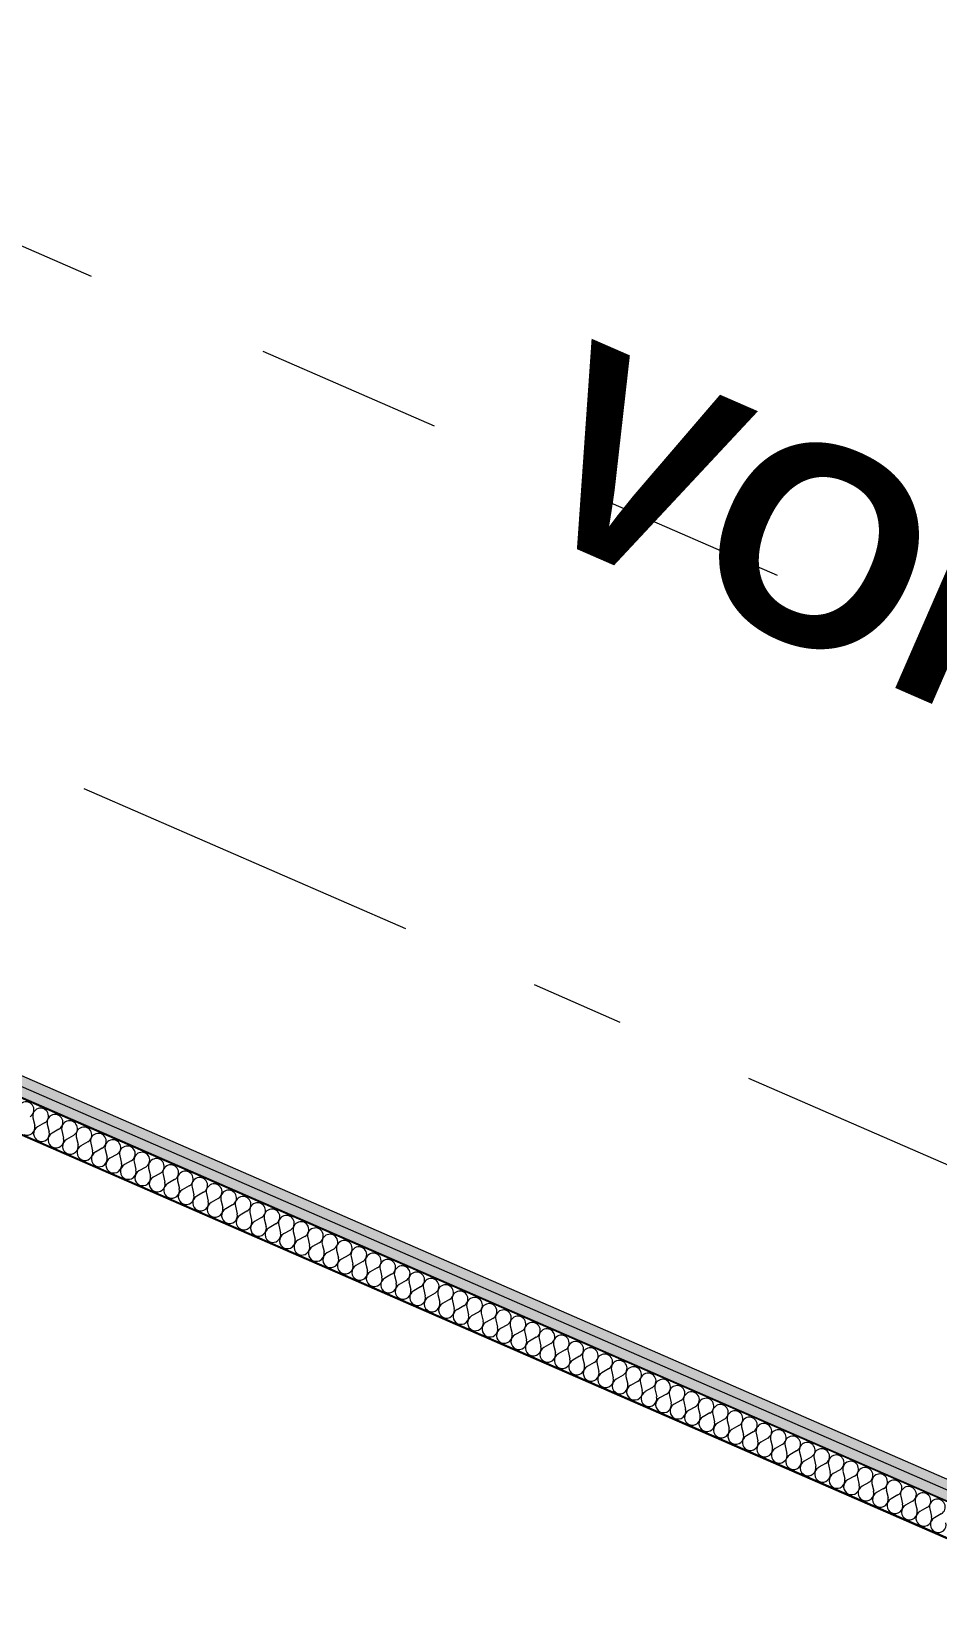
# Model space of a CAD drawing. Header units: millimetres. Extents: x -50172 to 74273, y -80883 to 11206.
# Drawn here: x -27258 to -25890, y -31605 to -29241 of the extents above; entities that cross this region are included whole.
import ezdxf
from ezdxf.enums import TextEntityAlignment as Align

# ---------------------------------------------------------------- set-up
doc = ezdxf.new("R2010")
doc.units = ezdxf.units.MM
doc.header["$MEASUREMENT"] = 0
doc.linetypes.add('Dashed', pattern=[564.444447, 282.222223, -282.222223])
doc.linetypes.add('Double Dashed', pattern=[1093.611073, 529.166651, -211.666656, 141.111112, -211.666656])
for name, color, linetype in [('A-95-MC_Marker_Section_P2.Marker', 7, 'Continuous'), ('New_A-15-MG_Structural_Grid_Phase_2', 7, 'Continuous'), ('New_A-25-M_Wall_Int', 7, 'Continuous')]:
    doc.layers.add(name, color=color, linetype=linetype)
doc.layers.add('A-95-MC_Marker_Section_P2.Marker_Pen_No__1', color=7, linetype='Continuous', lineweight=13)
doc.layers.add('New_A-25-M_Wall_Int_Pen_No__1', color=7, linetype='Continuous', lineweight=13)
for name, color, linetype, lineweight, true_color in [('New_A-15-MG_Structural_Grid_Phase_2_Pen_No__222', 7, 'Continuous', 13, 0x65af33), ('New_A-25-M_Wall_Int_Pen_No__107', 7, 'Continuous', 15, 0xa6a6a6), ('New_A-95-P_Text_1_50_GA_Pen_No__62', 7, 'Continuous', 20, 0xaaaaaa)]:
    doc.layers.add(name, color=color, linetype=linetype, lineweight=lineweight, true_color=true_color)
doc.styles.add('GENERATED_STYLE_2', font='')
doc.styles.add('GENERATED_STYLE_4', font='')
doc.styles.get('GENERATED_STYLE_2').set_extended_font_data('Swis721 BT', bold=True)
doc.styles.get('GENERATED_STYLE_4').set_extended_font_data('Swis721 BT')

# ---------------------------------------------------------------- blocks, each defined once
blk = doc.blocks.new('*X315')
at = {"layer": 'New_A-25-M_Wall_Int_Pen_No__107', "linetype": 'Continuous'}
for p, q in [((-27255.4, -30880.5), (-27252.6, -30892.1)), ((-27237.9, -30888.1), (-27248.3, -30894)), ((-27233.6, -30890), (-27230.8, -30901.6)), ((-27216.1, -30897.7), (-27226.4, -30903.5)), ((-27211.7, -30899.6), (-27209, -30911.1)), ((-27194.3, -30907.2), (-27204.6, -30913)), ((-27189.9, -30909.1), (-27187.2, -30920.7)), ((-27172.4, -30916.7), (-27182.8, -30922.6)), ((-27168.1, -30918.6), (-27165.3, -30930.2)), ((-27150.6, -30926.2), (-27161, -30932.1)), ((-27146.3, -30928.1), (-27143.5, -30939.7)), ((-27128.8, -30935.7), (-27139.1, -30941.6)), ((-27124.4, -30937.6), (-27121.7, -30949.2)), ((-27107, -30945.2), (-27117.3, -30951.1)), ((-27102.6, -30947.1), (-27099.9, -30958.7)), ((-27085.1, -30954.8), (-27095.5, -30960.6)), ((-27080.8, -30956.7), (-27078, -30968.2)), ((-27063.3, -30964.3), (-27073.7, -30970.1)), ((-27059, -30966.2), (-27056.2, -30977.8)), ((-27041.5, -30973.8), (-27051.8, -30979.7)), ((-27037.1, -30975.7), (-27034.4, -30987.3)), ((-27019.7, -30983.3), (-27030, -30989.2)), ((-27015.3, -30985.2), (-27012.6, -30996.8)), ((-26997.8, -30992.8), (-27008.2, -30998.7)), ((-26993.5, -30994.7), (-26990.7, -31006.3)), ((-26976, -31002.3), (-26986.4, -31008.2)), ((-26971.7, -31004.2), (-26968.9, -31015.8)), ((-26954.2, -31011.9), (-26964.5, -31017.7)), ((-26949.8, -31013.8), (-26947.1, -31025.3)), ((-26932.4, -31021.4), (-26942.7, -31027.2)), ((-26928, -31023.3), (-26925.3, -31034.9)), ((-26910.5, -31030.9), (-26920.9, -31036.8)), ((-26906.2, -31032.8), (-26903.4, -31044.4)), ((-26888.7, -31040.4), (-26899.1, -31046.3)), ((-26884.4, -31042.3), (-26881.6, -31053.9)), ((-26866.9, -31049.9), (-26877.2, -31055.8)), ((-26862.5, -31051.8), (-26859.8, -31063.4)), ((-26845.1, -31059.4), (-26855.4, -31065.3)), ((-26840.7, -31061.3), (-26838, -31072.9)), ((-26823.2, -31069), (-26833.6, -31074.8)), ((-26818.9, -31070.9), (-26816.1, -31082.4)), ((-26801.4, -31078.5), (-26811.8, -31084.3)), ((-26797.1, -31080.4), (-26794.3, -31092)), ((-26779.6, -31088), (-26789.9, -31093.9)), ((-26775.2, -31089.9), (-26772.5, -31101.5)), ((-26757.8, -31097.5), (-26768.1, -31103.4)), ((-26753.4, -31099.4), (-26750.7, -31111)), ((-26735.9, -31107), (-26746.3, -31112.9)), ((-26731.6, -31108.9), (-26728.8, -31120.5)), ((-26714.1, -31116.5), (-26724.5, -31122.4)), ((-26709.8, -31118.4), (-26707, -31130)), ((-26692.3, -31126.1), (-26702.6, -31131.9)), ((-26687.9, -31128), (-26685.2, -31139.5)), ((-26670.5, -31135.6), (-26680.8, -31141.4)), ((-26666.1, -31137.5), (-26663.4, -31149.1)), ((-26648.6, -31145.1), (-26659, -31151)), ((-26644.3, -31147), (-26641.5, -31158.6)), ((-26626.8, -31154.6), (-26637.2, -31160.5)), ((-26622.5, -31156.5), (-26619.7, -31168.1)), ((-26605, -31164.1), (-26615.3, -31170)), ((-26600.6, -31166), (-26597.9, -31177.6)), ((-26583.2, -31173.6), (-26593.5, -31179.5)), ((-26578.8, -31175.5), (-26576.1, -31187.1)), ((-26561.3, -31183.2), (-26571.7, -31189)), ((-26557, -31185.1), (-26554.2, -31196.6)), ((-26539.5, -31192.7), (-26549.9, -31198.5)), ((-26535.2, -31194.6), (-26532.4, -31206.2)), ((-26517.7, -31202.2), (-26528, -31208.1)), ((-26513.3, -31204.1), (-26510.6, -31215.7)), ((-26495.9, -31211.7), (-26506.2, -31217.6)), ((-26491.5, -31213.6), (-26488.8, -31225.2)), ((-26474, -31221.2), (-26484.4, -31227.1)), ((-26469.7, -31223.1), (-26466.9, -31234.7)), ((-26452.2, -31230.7), (-26462.6, -31236.6)), ((-26447.9, -31232.6), (-26445.1, -31244.2)), ((-26430.4, -31240.3), (-26440.8, -31246.1)), ((-26426, -31242.2), (-26423.3, -31253.7)), ((-26408.6, -31249.8), (-26418.9, -31255.6)), ((-26404.2, -31251.7), (-26401.5, -31263.3)), ((-26386.7, -31259.3), (-26397.1, -31265.2)), ((-26382.4, -31261.2), (-26379.6, -31272.8)), ((-26364.9, -31268.8), (-26375.3, -31274.7)), ((-26360.6, -31270.7), (-26357.8, -31282.3)), ((-26343.1, -31278.3), (-26353.5, -31284.2)), ((-26338.7, -31280.2), (-26336, -31291.8)), ((-26321.3, -31287.8), (-26331.6, -31293.7)), ((-26316.9, -31289.7), (-26314.2, -31301.3)), ((-26299.4, -31297.4), (-26309.8, -31303.2)), ((-26295.1, -31299.3), (-26292.3, -31310.8)), ((-26277.6, -31306.9), (-26288, -31312.7)), ((-26273.3, -31308.8), (-26270.5, -31320.4)), ((-26255.8, -31316.4), (-26266.2, -31322.3)), ((-26251.4, -31318.3), (-26248.7, -31329.9)), ((-26234, -31325.9), (-26244.3, -31331.8)), ((-26229.6, -31327.8), (-26226.9, -31339.4)), ((-26212.1, -31335.4), (-26222.5, -31341.3)), ((-26207.8, -31337.3), (-26205, -31348.9)), ((-26190.3, -31344.9), (-26200.7, -31350.8)), ((-26186, -31346.8), (-26183.2, -31358.4)), ((-26168.5, -31354.5), (-26178.9, -31360.3)), ((-26164.1, -31356.4), (-26161.4, -31367.9)), ((-26146.7, -31364), (-26157, -31369.8)), ((-26142.3, -31365.9), (-26139.6, -31377.5)), ((-26124.8, -31373.5), (-26135.2, -31379.4)), ((-26120.5, -31375.4), (-26117.7, -31387)), ((-26103, -31383), (-26113.4, -31388.9)), ((-26098.7, -31384.9), (-26095.9, -31396.5)), ((-26081.2, -31392.5), (-26091.6, -31398.4)), ((-26076.8, -31394.4), (-26074.1, -31406)), ((-26059.4, -31402), (-26069.7, -31407.9)), ((-26055, -31403.9), (-26052.3, -31415.5)), ((-26037.5, -31411.6), (-26047.9, -31417.4)), ((-26033.2, -31413.5), (-26030.4, -31425)), ((-26015.7, -31421.1), (-26026.1, -31426.9)), ((-26011.4, -31423), (-26008.6, -31434.6)), ((-25993.9, -31430.6), (-26004.3, -31436.5)), ((-25989.5, -31432.5), (-25986.8, -31444.1)), ((-25972.1, -31440.1), (-25982.4, -31446)), ((-25967.7, -31442), (-25965, -31453.6)), ((-25950.2, -31449.6), (-25960.6, -31455.5)), ((-25945.9, -31451.5), (-25943.1, -31463.1)), ((-25928.4, -31459.1), (-25938.8, -31465)), ((-25924.1, -31461), (-25921.3, -31472.6)), ((-25906.6, -31468.7), (-25917, -31474.5)), ((-25902.2, -31470.6), (-25899.5, -31482.1)), ((-25884.8, -31478.2), (-25895.1, -31484))]:
    blk.add_line(p, q, dxfattribs=at)
for centre, start, end in [((-27265.6, -30868.3), 299.5705, 193.3103), ((-27243.8, -30877.8), 299.5705, 193.3103), ((-27264.2, -30894.8), 246.4404, 13.3103), ((-27242.4, -30904.4), 119.5705, 246.4404), ((-27222, -30887.3), 299.5705, 193.3103), ((-27200.1, -30896.8), 299.5705, 193.3103), ((-27242.4, -30904.4), 246.4404, 13.3103), ((-27220.6, -30913.9), 119.5705, 246.4404), ((-27220.6, -30913.9), 246.4404, 13.3103), ((-27198.7, -30923.4), 119.5705, 246.4404), ((-27178.3, -30906.3), 299.5705, 193.3103), ((-27156.5, -30915.8), 299.5705, 193.3103), ((-27134.7, -30925.4), 299.5705, 193.3103), ((-27198.7, -30923.4), 246.4404, 13.3103), ((-27176.9, -30932.9), 119.5705, 246.4404), ((-27176.9, -30932.9), 246.4404, 13.3103), ((-27155.1, -30942.4), 119.5705, 246.4404), ((-27155.1, -30942.4), 246.4404, 13.3103), ((-27133.3, -30951.9), 119.5705, 246.4404), ((-27112.8, -30934.9), 299.5705, 193.3103), ((-27091, -30944.4), 299.5705, 193.3103), ((-27133.3, -30951.9), 246.4404, 13.3103), ((-27111.4, -30961.5), 119.5705, 246.4404), ((-27111.4, -30961.5), 246.4404, 13.3103), ((-27089.6, -30971), 119.5705, 246.4404), ((-27069.2, -30953.9), 299.5705, 193.3103), ((-27047.4, -30963.4), 299.5705, 193.3103), ((-27025.5, -30972.9), 299.5705, 193.3103), ((-27089.6, -30971), 246.4404, 13.3103), ((-27067.8, -30980.5), 119.5705, 246.4404), ((-27067.8, -30980.5), 246.4404, 13.3103), ((-27046, -30990), 119.5705, 246.4404), ((-27046, -30990), 246.4404, 13.3103), ((-27003.7, -30982.5), 299.5705, 193.3103), ((-26981.9, -30992), 299.5705, 193.3103), ((-27024.1, -30999.5), 119.5705, 246.4404), ((-27024.1, -30999.5), 246.4404, 13.3103), ((-27002.3, -31009), 119.5705, 246.4404), ((-27002.3, -31009), 246.4404, 13.3103), ((-26980.5, -31018.6), 119.5705, 246.4404), ((-26960.1, -31001.5), 299.5705, 193.3103), ((-26938.2, -31011), 299.5705, 193.3103), ((-26916.4, -31020.5), 299.5705, 193.3103), ((-26980.5, -31018.6), 246.4404, 13.3103), ((-26958.7, -31028.1), 119.5705, 246.4404), ((-26958.7, -31028.1), 246.4404, 13.3103), ((-26936.8, -31037.6), 119.5705, 246.4404), ((-26936.8, -31037.6), 246.4404, 13.3103), ((-26894.6, -31030), 299.5705, 193.3103), ((-26872.8, -31039.6), 299.5705, 193.3103), ((-26915, -31047.1), 119.5705, 246.4404), ((-26915, -31047.1), 246.4404, 13.3103), ((-26893.2, -31056.6), 119.5705, 246.4404), ((-26893.2, -31056.6), 246.4404, 13.3103), ((-26871.4, -31066.1), 119.5705, 246.4404), ((-26850.9, -31049.1), 299.5705, 193.3103), ((-26829.1, -31058.6), 299.5705, 193.3103), ((-26807.3, -31068.1), 299.5705, 193.3103), ((-26871.4, -31066.1), 246.4404, 13.3103), ((-26849.5, -31075.7), 119.5705, 246.4404), ((-26849.5, -31075.7), 246.4404, 13.3103), ((-26827.7, -31085.2), 119.5705, 246.4404), ((-26827.7, -31085.2), 246.4404, 13.3103), ((-26785.5, -31077.6), 299.5705, 193.3103), ((-26763.6, -31087.1), 299.5705, 193.3103), ((-26805.9, -31094.7), 119.5705, 246.4404), ((-26805.9, -31094.7), 246.4404, 13.3103), ((-26784.1, -31104.2), 119.5705, 246.4404), ((-26784.1, -31104.2), 246.4404, 13.3103), ((-26762.2, -31113.7), 119.5705, 246.4404), ((-26741.8, -31096.7), 299.5705, 193.3103), ((-26720, -31106.2), 299.5705, 193.3103), ((-26698.2, -31115.7), 299.5705, 193.3103), ((-26762.2, -31113.7), 246.4404, 13.3103), ((-26740.4, -31123.2), 119.5705, 246.4404), ((-26740.4, -31123.2), 246.4404, 13.3103), ((-26718.6, -31132.8), 119.5705, 246.4404), ((-26718.6, -31132.8), 246.4404, 13.3103), ((-26676.3, -31125.2), 299.5705, 193.3103), ((-26654.5, -31134.7), 299.5705, 193.3103), ((-26696.8, -31142.3), 119.5705, 246.4404), ((-26696.8, -31142.3), 246.4404, 13.3103), ((-26674.9, -31151.8), 119.5705, 246.4404), ((-26674.9, -31151.8), 246.4404, 13.3103), ((-26653.1, -31161.3), 119.5705, 246.4404), ((-26632.7, -31144.2), 299.5705, 193.3103), ((-26610.9, -31153.8), 299.5705, 193.3103), ((-26589, -31163.3), 299.5705, 193.3103), ((-26653.1, -31161.3), 246.4404, 13.3103), ((-26631.3, -31170.8), 119.5705, 246.4404), ((-26631.3, -31170.8), 246.4404, 13.3103), ((-26609.5, -31180.3), 119.5705, 246.4404), ((-26609.5, -31180.3), 246.4404, 13.3103), ((-26567.2, -31172.8), 299.5705, 193.3103), ((-26545.4, -31182.3), 299.5705, 193.3103), ((-26587.6, -31189.9), 119.5705, 246.4404), ((-26587.6, -31189.9), 246.4404, 13.3103), ((-26565.8, -31199.4), 119.5705, 246.4404), ((-26565.8, -31199.4), 246.4404, 13.3103), ((-26544, -31208.9), 119.5705, 246.4404), ((-26523.6, -31191.8), 299.5705, 193.3103), ((-26501.7, -31201.3), 299.5705, 193.3103), ((-26479.9, -31210.9), 299.5705, 193.3103), ((-26544, -31208.9), 246.4404, 13.3103), ((-26522.2, -31218.4), 119.5705, 246.4404), ((-26522.2, -31218.4), 246.4404, 13.3103), ((-26500.4, -31227.9), 119.5705, 246.4404), ((-26500.4, -31227.9), 246.4404, 13.3103), ((-26458.1, -31220.4), 299.5705, 193.3103), ((-26436.3, -31229.9), 299.5705, 193.3103), ((-26478.5, -31237.4), 119.5705, 246.4404), ((-26478.5, -31237.4), 246.4404, 13.3103), ((-26456.7, -31247), 119.5705, 246.4404), ((-26456.7, -31247), 246.4404, 13.3103), ((-26434.9, -31256.5), 119.5705, 246.4404), ((-26414.4, -31239.4), 299.5705, 193.3103), ((-26392.6, -31248.9), 299.5705, 193.3103), ((-26370.8, -31258.4), 299.5705, 193.3103), ((-26434.9, -31256.5), 246.4404, 13.3103), ((-26413.1, -31266), 119.5705, 246.4404), ((-26413.1, -31266), 246.4404, 13.3103), ((-26391.2, -31275.5), 119.5705, 246.4404), ((-26349, -31268), 299.5705, 193.3103), ((-26327.1, -31277.5), 299.5705, 193.3103), ((-26391.2, -31275.5), 246.4404, 13.3103), ((-26369.4, -31285), 119.5705, 246.4404), ((-26369.4, -31285), 246.4404, 13.3103), ((-26347.6, -31294.5), 119.5705, 246.4404), ((-26347.6, -31294.5), 246.4404, 13.3103), ((-26325.8, -31304.1), 119.5705, 246.4404), ((-26305.3, -31287), 299.5705, 193.3103), ((-26283.5, -31296.5), 299.5705, 193.3103), ((-26261.7, -31306), 299.5705, 193.3103), ((-26325.8, -31304.1), 246.4404, 13.3103), ((-26303.9, -31313.6), 119.5705, 246.4404), ((-26303.9, -31313.6), 246.4404, 13.3103), ((-26282.1, -31323.1), 119.5705, 246.4404), ((-26239.8, -31315.6), 299.5705, 193.3103), ((-26218, -31325.1), 299.5705, 193.3103), ((-26282.1, -31323.1), 246.4404, 13.3103), ((-26260.3, -31332.6), 119.5705, 246.4404), ((-26260.3, -31332.6), 246.4404, 13.3103), ((-26238.5, -31342.1), 119.5705, 246.4404), ((-26238.5, -31342.1), 246.4404, 13.3103), ((-26216.6, -31351.7), 119.5705, 246.4404), ((-26196.2, -31334.6), 299.5705, 193.3103), ((-26174.4, -31344.1), 299.5705, 193.3103), ((-26152.5, -31353.6), 299.5705, 193.3103), ((-26216.6, -31351.7), 246.4404, 13.3103), ((-26194.8, -31361.2), 119.5705, 246.4404), ((-26194.8, -31361.2), 246.4404, 13.3103), ((-26173, -31370.7), 119.5705, 246.4404), ((-26130.7, -31363.1), 299.5705, 193.3103), ((-26108.9, -31372.7), 299.5705, 193.3103), ((-26173, -31370.7), 246.4404, 13.3103), ((-26151.2, -31380.2), 119.5705, 246.4404), ((-26151.2, -31380.2), 246.4404, 13.3103), ((-26129.3, -31389.7), 119.5705, 246.4404), ((-26129.3, -31389.7), 246.4404, 13.3103), ((-26107.5, -31399.2), 119.5705, 246.4404), ((-26087.1, -31382.2), 299.5705, 193.3103), ((-26065.2, -31391.7), 299.5705, 193.3103), ((-26043.4, -31401.2), 299.5705, 193.3103), ((-26107.5, -31399.2), 246.4404, 13.3103), ((-26085.7, -31408.8), 119.5705, 246.4404), ((-26085.7, -31408.8), 246.4404, 13.3103), ((-26063.9, -31418.3), 119.5705, 246.4404), ((-26021.6, -31410.7), 299.5705, 193.3103), ((-25999.8, -31420.2), 299.5705, 193.3103), ((-26063.9, -31418.3), 246.4404, 13.3103), ((-26042, -31427.8), 119.5705, 246.4404), ((-26042, -31427.8), 246.4404, 13.3103), ((-26020.2, -31437.3), 119.5705, 246.4404), ((-26020.2, -31437.3), 246.4404, 13.3103), ((-25998.4, -31446.8), 119.5705, 246.4404), ((-25977.9, -31429.8), 299.5705, 193.3103), ((-25956.1, -31439.3), 299.5705, 193.3103), ((-25934.3, -31448.8), 299.5705, 193.3103), ((-25998.4, -31446.8), 246.4404, 13.3103), ((-25976.6, -31456.3), 119.5705, 246.4404), ((-25976.6, -31456.3), 246.4404, 13.3103), ((-25954.7, -31465.9), 119.5705, 246.4404), ((-25912.5, -31458.3), 299.5705, 193.3103), ((-25890.6, -31467.8), 299.5705, 193.3103), ((-25954.7, -31465.9), 246.4404, 13.3103), ((-25932.9, -31475.4), 119.5705, 246.4404), ((-25932.9, -31475.4), 246.4404, 13.3103), ((-25911.1, -31484.9), 119.5705, 246.4404), ((-25911.1, -31484.9), 246.4404, 13.3103), ((-25889.3, -31494.4), 119.5705, 246.4404), ((-25889.3, -31494.4), 246.4404, 13.3103)]:
    blk.add_arc(centre, 11.9, start, end, dxfattribs=at)
blk = doc.blocks.new('Wall_42_1', base_point=(-23781.1, -32429))
at = {"layer": 'New_A-25-M_Wall_Int_Pen_No__107', "linetype": 'Continuous'}
for points in [[(-23748.4, -32353.9), (-28090.2, -30460.6), (-28082.4, -30480.4), (-23740.6, -32373.6)], [(-23740.6, -32373.6), (-28082.4, -30480.4), (-28074.6, -30500.1), (-23732.8, -32393.4)]]:
    blk.add_hatch(color=256, dxfattribs=at).paths.add_polyline_path(points)
at = {"layer": 'New_A-25-M_Wall_Int_Pen_No__107', "linetype": 'Continuous', "lineweight": 0, "true_color": 0x535353}
for points in [[(-23732.8, -32393.4), (-28074.6, -30500.1), (-28074.1, -30501.4), (-23732.3, -32394.7)], [(-23706.5, -32460.5), (-28048.2, -30567.3), (-28047.7, -30568.6), (-23706, -32461.8)]]:
    blk.add_hatch(color=251, dxfattribs=at).paths.add_polyline_path(points)
at = {"layer": 'New_A-25-M_Wall_Int_Pen_No__1', "linetype": 'Continuous'}
for p, q in [((-23740.6, -32373.6), (-28082.4, -30480.4)), ((-23732.8, -32393.4), (-28074.6, -30500.1)), ((-23732.3, -32394.7), (-28074.1, -30501.4)), ((-23706.5, -32460.5), (-28048.2, -30567.3))]:
    blk.add_line(p, q, dxfattribs=at)
at = {"layer": 'New_A-25-M_Wall_Int_Pen_No__1', "linetype": 'Continuous', "flags": 128}
for points in [[(-23748.4, -32353.9), (-28090.2, -30460.6)], [(-28047.7, -30568.6), (-23706, -32461.8)]]:
    blk.add_lwpolyline(points, dxfattribs=at)
at = {"layer": 'New_A-25-M_Wall_Int', "color": 250, "lineweight": 50, "true_color": 0x2a2a2a}
blk.add_blockref('*X315', (0, 0), dxfattribs=at)
blk = doc.blocks.new('Standard grid marker_37')
at = {"layer": 'New_A-15-MG_Structural_Grid_Phase_2_Pen_No__222', "linetype": 'Double Dashed'}
blk.add_line((705.1, 0), (11275, 0), dxfattribs=at)
at = {"layer": 'New_A-15-MG_Structural_Grid_Phase_2_Pen_No__222', "style": 'GENERATED_STYLE_4'}
for tag, p in [('AC_MarkerText_1_0', (-500, 43.4)), ('AC_MarkerText_1_1', (12480.1, 43.4))]:
    blk.add_attdef(tag, text='', height=350, rotation=180, dxfattribs=at).set_placement(p, align=Align.MIDDLE_CENTER)
blk = doc.blocks.new('Cutting Plane_4_1', base_point=(18850.6, -50545.4))
at = {"layer": 'A-95-MC_Marker_Section_P2.Marker_Pen_No__1', "linetype": 'Dashed'}
blk.add_line((-6471, -38635.4), (-31881.6, -27555.2), dxfattribs=at)

msp = doc.modelspace()

# ---------------------------------------------------------------- block references
at = {"layer": 'A-95-MC_Marker_Section_P2.Marker'}
msp.add_blockref('Cutting Plane_4_1', (18850.6, -50545.4), dxfattribs=at)
at = {"layer": 'New_A-15-MG_Structural_Grid_Phase_2', "color": 8, "linetype": 'Continuous', "lineweight": 15, "zscale": 1000, "rotation": 156.4404115839929}
msp.add_blockref('Standard grid marker_37', (-22036.6, -32625.7), dxfattribs=at)
at = {"layer": 'New_A-25-M_Wall_Int', "color": 250, "lineweight": 50, "true_color": 0x2a2a2a}
msp.add_blockref('Wall_42_1', (-23781.1, -32429), dxfattribs=at)

# ---------------------------------------------------------------- texts
at = {"layer": 'New_A-95-P_Text_1_50_GA_Pen_No__62', "linetype": 'Continuous', "insert": (-26475.8, -29843), "char_height": 300, "width": 3220.543, "attachment_point": 4, "rotation": 336.4404, "style": 'GENERATED_STYLE_2'}
msp.add_mtext('\\A1;{\\fSwis721 BT|b1|i0|c0|p34;VOID\\P\\fSwis721 BT|b1|i0|c0|p34;}', dxfattribs=at)

doc.saveas('drawing.dxf')
